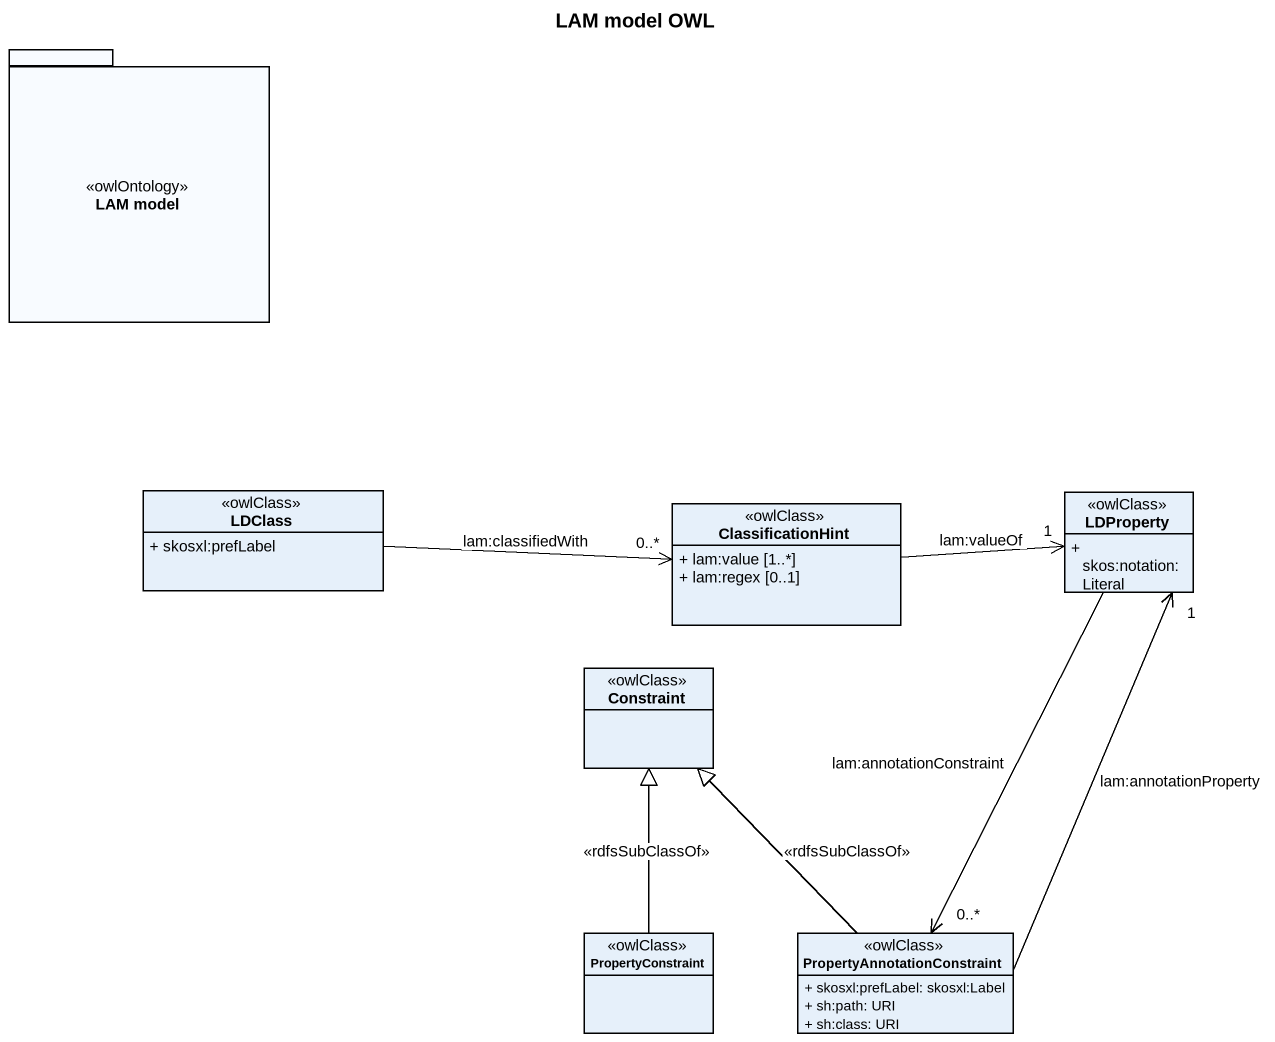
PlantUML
@startuml
title LAM model OWL
hide circle
hide empty members
skinparam classAttributeIconSize 0
package "LAM model" as LAM_model <<owlOntology>> {
}
class LDClass <<owlClass>> {
  + skosxl:prefLabel
}
class ClassificationHint <<owlClass>> {
  + lam:value [1..*]
  + lam:regex [0..1]
}
class LDProperty <<owlClass>> {
  + skos:notation: Literal
}
class Constraint <<owlClass>>
class PropertyConstraint <<owlClass>>
class PropertyAnnotationConstraint <<owlClass>> {
  + skosxl:prefLabel: skosxl:Label
  + sh:path: URI
  + sh:class: URI
}
LDClass -right-> "0..*" ClassificationHint : lam:classifiedWith
ClassificationHint -right-> "1" LDProperty : lam:valueOf
LDProperty --> "0..*" PropertyAnnotationConstraint : lam:annotationConstraint
PropertyConstraint -up-|> Constraint : <<rdfsSubClassOf>>
PropertyAnnotationConstraint -up-> "1" LDProperty : lam:annotationProperty
PropertyAnnotationConstraint -up-|> Constraint : <<rdfsSubClassOf>>
@enduml
